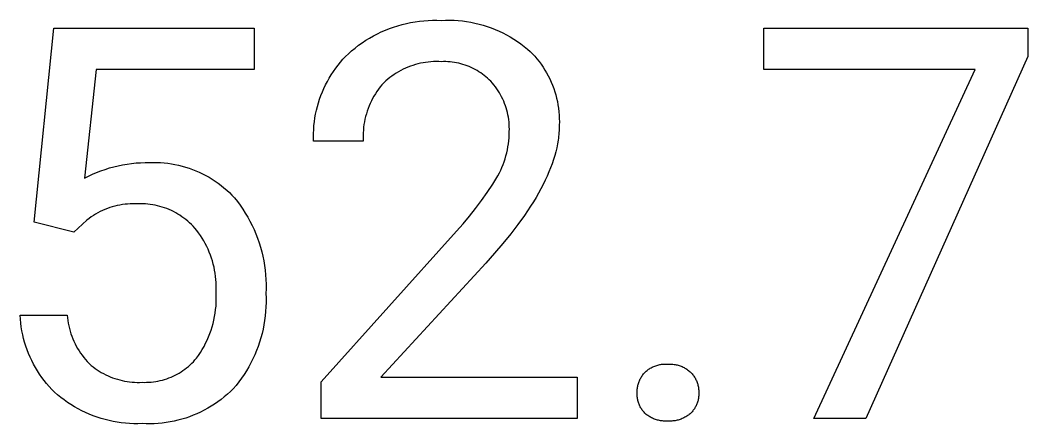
# Model space of a CAD drawing. Header units: millimetres. Extents: x 0 to 3480, y 0 to 2432.
# Drawn here: x 2581.1 to 2647.9, y 151.7 to 178.4 of the extents above; entities that cross this region are included whole.
import ezdxf

# ---------------------------------------------------------------- set-up
doc = ezdxf.new("R2010")
doc.units = ezdxf.units.MM
doc.header["$MEASUREMENT"] = 0
doc.layers.add('Domyślny', color=7, linetype='Continuous', true_color=0x000000)

msp = doc.modelspace()

# ---------------------------------------------------------------- linework, layer by layer
at = {"layer": 'Domyślny'}
for p, q in [((2607, 178.266), (2607.288, 178.317)), ((2607.288, 178.317), (2607.577, 178.357)), ((2607.577, 178.357), (2607.868, 178.387)), ((2607.868, 178.387), (2608.159, 178.408)), ((2608.159, 178.408), (2608.451, 178.418)), ((2608.451, 178.418), (2608.743, 178.419)), ((2608.743, 178.419), (2609.035, 178.409)), ((2609.035, 178.409), (2609.315, 178.42)), ((2609.315, 178.42), (2609.595, 178.421)), ((2609.595, 178.421), (2609.875, 178.412)), ((2609.875, 178.412), (2610.155, 178.394)), ((2610.155, 178.394), (2610.433, 178.367)), ((2610.433, 178.367), (2610.711, 178.33)), ((2610.711, 178.33), (2610.987, 178.283)), ((2610.987, 178.283), (2611.262, 178.227)), ((2582.051, 165.064), (2583.369, 177.896)), ((2583.369, 177.896), (2596.639, 177.896)), ((2596.639, 177.896), (2596.639, 175.159)), ((2604.794, 177.519), (2605.057, 177.645)), ((2605.057, 177.645), (2605.325, 177.762)), ((2605.325, 177.762), (2605.596, 177.87)), ((2605.596, 177.87), (2605.871, 177.968)), ((2605.871, 177.968), (2606.15, 178.057)), ((2606.15, 178.057), (2606.431, 178.137)), ((2606.431, 178.137), (2606.714, 178.206)), ((2606.714, 178.206), (2607, 178.266)), ((2611.262, 178.227), (2611.534, 178.162)), ((2611.534, 178.162), (2611.804, 178.087)), ((2611.804, 178.087), (2612.072, 178.003)), ((2612.072, 178.003), (2612.336, 177.911)), ((2612.336, 177.911), (2612.597, 177.809)), ((2612.597, 177.809), (2612.854, 177.698)), ((2612.854, 177.698), (2613.108, 177.579)), ((2630.39, 175.159), (2630.39, 177.896)), ((2630.39, 177.896), (2647.893, 177.896)), ((2647.893, 177.896), (2647.893, 176.022)), ((2603.788, 176.927), (2604.031, 177.088)), ((2604.031, 177.088), (2604.281, 177.24)), ((2604.281, 177.24), (2604.535, 177.384)), ((2604.535, 177.384), (2604.794, 177.519)), ((2613.108, 177.579), (2613.357, 177.451)), ((2613.357, 177.451), (2613.602, 177.314)), ((2613.602, 177.314), (2613.842, 177.17)), ((2613.842, 177.17), (2614.077, 177.017)), ((2614.077, 177.017), (2614.306, 176.856)), ((2602.872, 176.203), (2603.091, 176.395)), ((2603.091, 176.395), (2603.317, 176.58)), ((2603.317, 176.58), (2603.549, 176.758)), ((2603.549, 176.758), (2603.788, 176.927)), ((2614.306, 176.856), (2614.53, 176.688)), ((2614.53, 176.688), (2614.748, 176.512)), ((2614.748, 176.512), (2614.912, 176.356)), ((2614.912, 176.356), (2615.07, 176.195)), ((2602.187, 175.44), (2602.348, 175.639)), ((2602.348, 175.639), (2602.516, 175.833)), ((2602.516, 175.833), (2602.691, 176.021)), ((2602.691, 176.021), (2602.872, 176.203)), ((2607.822, 175.601), (2607.651, 175.567)), ((2607.994, 175.629), (2607.822, 175.601)), ((2608.166, 175.651), (2607.994, 175.629)), ((2608.339, 175.667), (2608.166, 175.651)), ((2608.513, 175.677), (2608.339, 175.667)), ((2608.687, 175.681), (2608.513, 175.677)), ((2608.861, 175.68), (2608.687, 175.681)), ((2609.035, 175.672), (2608.861, 175.68)), ((2609.18, 175.676), (2609.035, 175.672)), ((2609.325, 175.676), (2609.18, 175.676)), ((2609.47, 175.67), (2609.325, 175.676)), ((2609.615, 175.659), (2609.47, 175.67)), ((2609.759, 175.644), (2609.615, 175.659)), ((2609.903, 175.624), (2609.759, 175.644)), ((2610.046, 175.598), (2609.903, 175.624)), ((2610.188, 175.568), (2610.046, 175.598)), ((2615.07, 176.195), (2615.223, 176.029)), ((2615.223, 176.029), (2615.37, 175.858)), ((2615.37, 175.858), (2615.51, 175.681)), ((2615.51, 175.681), (2615.645, 175.5)), ((2647.893, 176.022), (2637.168, 152.067)), ((2586.162, 175.159), (2585.379, 167.962)), ((2596.639, 175.159), (2586.162, 175.159)), ((2601.744, 174.812), (2601.885, 175.026)), ((2601.885, 175.026), (2602.032, 175.236)), ((2602.032, 175.236), (2602.187, 175.44)), ((2606.195, 175.008), (2606.045, 174.92)), ((2606.347, 175.092), (2606.195, 175.008)), ((2606.503, 175.171), (2606.347, 175.092)), ((2606.66, 175.244), (2606.503, 175.171)), ((2606.821, 175.312), (2606.66, 175.244)), ((2606.983, 175.374), (2606.821, 175.312)), ((2607.148, 175.431), (2606.983, 175.374)), ((2607.314, 175.482), (2607.148, 175.431)), ((2607.482, 175.527), (2607.314, 175.482)), ((2607.651, 175.567), (2607.482, 175.527)), ((2610.329, 175.534), (2610.188, 175.568)), ((2610.468, 175.494), (2610.329, 175.534)), ((2610.607, 175.45), (2610.468, 175.494)), ((2610.743, 175.401), (2610.607, 175.45)), ((2610.878, 175.347), (2610.743, 175.401)), ((2611.011, 175.289), (2610.878, 175.347)), ((2611.142, 175.227), (2611.011, 175.289)), ((2611.271, 175.16), (2611.142, 175.227)), ((2611.398, 175.089), (2611.271, 175.16)), ((2611.522, 175.013), (2611.398, 175.089)), ((2611.643, 174.934), (2611.522, 175.013)), ((2611.762, 174.85), (2611.643, 174.934)), ((2615.645, 175.5), (2615.773, 175.314)), ((2615.773, 175.314), (2615.895, 175.124)), ((2615.895, 175.124), (2616.009, 174.929)), ((2616.009, 174.929), (2616.117, 174.731)), ((2644.408, 175.159), (2630.39, 175.159)), ((2633.715, 152.067), (2644.408, 175.159)), ((2601.366, 174.142), (2601.485, 174.369)), ((2601.485, 174.369), (2601.611, 174.593)), ((2601.611, 174.593), (2601.744, 174.812)), ((2605.22, 174.284), (2605.099, 174.146)), ((2605.348, 174.401), (2605.22, 174.284)), ((2605.48, 174.514), (2605.348, 174.401)), ((2605.616, 174.623), (2605.48, 174.514)), ((2605.756, 174.727), (2605.616, 174.623)), ((2605.899, 174.826), (2605.756, 174.727)), ((2606.045, 174.92), (2605.899, 174.826)), ((2611.878, 174.763), (2611.762, 174.85)), ((2611.99, 174.671), (2611.878, 174.763)), ((2612.1, 174.576), (2611.99, 174.671)), ((2612.206, 174.477), (2612.1, 174.576)), ((2612.309, 174.375), (2612.206, 174.477)), ((2612.414, 174.257), (2612.309, 174.375)), ((2616.117, 174.731), (2616.218, 174.529)), ((2616.218, 174.529), (2616.312, 174.324)), ((2616.312, 174.324), (2616.399, 174.115)), ((2601.058, 173.437), (2601.153, 173.676)), ((2601.153, 173.676), (2601.256, 173.911)), ((2601.256, 173.911), (2601.366, 174.142)), ((2604.767, 173.71), (2604.666, 173.557)), ((2604.873, 173.859), (2604.767, 173.71)), ((2604.983, 174.005), (2604.873, 173.859)), ((2605.099, 174.146), (2604.983, 174.005)), ((2612.515, 174.135), (2612.414, 174.257)), ((2612.612, 174.01), (2612.515, 174.135)), ((2612.705, 173.882), (2612.612, 174.01)), ((2612.793, 173.751), (2612.705, 173.882)), ((2612.876, 173.617), (2612.793, 173.751)), ((2612.956, 173.48), (2612.876, 173.617)), ((2616.399, 174.115), (2616.478, 173.904)), ((2616.478, 173.904), (2616.55, 173.69)), ((2616.55, 173.69), (2616.615, 173.473)), ((2600.822, 172.706), (2600.892, 172.952)), ((2600.892, 172.952), (2600.971, 173.196)), ((2600.971, 173.196), (2601.058, 173.437)), ((2604.398, 173.079), (2604.319, 172.914)), ((2604.482, 173.241), (2604.398, 173.079)), ((2604.571, 173.401), (2604.482, 173.241)), ((2604.666, 173.557), (2604.571, 173.401)), ((2613.03, 173.341), (2612.956, 173.48)), ((2613.099, 173.199), (2613.03, 173.341)), ((2613.164, 173.055), (2613.099, 173.199)), ((2613.224, 172.909), (2613.164, 173.055)), ((2616.615, 173.473), (2616.672, 173.255)), ((2616.672, 173.255), (2616.721, 173.034)), ((2616.721, 173.034), (2616.762, 172.813)), ((2600.706, 172.206), (2600.76, 172.457)), ((2600.76, 172.457), (2600.822, 172.706)), ((2604.119, 172.403), (2604.064, 172.229)), ((2604.18, 172.576), (2604.119, 172.403)), ((2604.247, 172.746), (2604.18, 172.576)), ((2604.319, 172.914), (2604.247, 172.746)), ((2613.279, 172.76), (2613.224, 172.909)), ((2613.328, 172.61), (2613.279, 172.76)), ((2613.373, 172.459), (2613.328, 172.61)), ((2613.412, 172.306), (2613.373, 172.459)), ((2613.446, 172.151), (2613.412, 172.306)), ((2616.762, 172.813), (2616.796, 172.589)), ((2616.796, 172.589), (2616.822, 172.365)), ((2616.822, 172.365), (2616.84, 172.14)), ((2600.595, 171.445), (2600.624, 171.7)), ((2600.624, 171.7), (2600.66, 171.954)), ((2600.66, 171.954), (2600.706, 172.206)), ((2603.937, 171.695), (2603.907, 171.515)), ((2603.973, 171.874), (2603.937, 171.695)), ((2604.016, 172.052), (2603.973, 171.874)), ((2604.064, 172.229), (2604.016, 172.052)), ((2613.475, 171.996), (2613.446, 172.151)), ((2613.498, 171.84), (2613.475, 171.996)), ((2613.517, 171.683), (2613.498, 171.84)), ((2613.529, 171.525), (2613.517, 171.683)), ((2616.84, 172.14), (2616.85, 171.914)), ((2616.853, 171.689), (2616.847, 171.463)), ((2616.85, 171.914), (2616.853, 171.689)), ((2600.562, 170.677), (2600.564, 170.933)), ((2600.564, 170.933), (2600.575, 171.189)), ((2600.575, 171.189), (2600.595, 171.445)), ((2603.854, 170.969), (2603.849, 170.786)), ((2603.865, 171.151), (2603.854, 170.969)), ((2603.883, 171.334), (2603.865, 171.151)), ((2603.907, 171.515), (2603.883, 171.334)), ((2613.537, 171.367), (2613.529, 171.525)), ((2613.532, 170.848), (2613.536, 171.051)), ((2613.536, 171.051), (2613.539, 171.209)), ((2613.539, 171.209), (2613.537, 171.367)), ((2616.828, 170.978), (2616.817, 170.856)), ((2616.836, 171.101), (2616.828, 170.978)), ((2616.842, 171.222), (2616.836, 171.101)), ((2616.846, 171.343), (2616.842, 171.222)), ((2616.847, 171.463), (2616.846, 171.343)), ((2600.568, 170.421), (2600.562, 170.677)), ((2603.858, 170.421), (2600.568, 170.421)), ((2603.849, 170.786), (2603.85, 170.603)), ((2603.85, 170.603), (2603.858, 170.421)), ((2613.479, 170.241), (2613.503, 170.442)), ((2613.503, 170.442), (2613.521, 170.645)), ((2613.521, 170.645), (2613.532, 170.848)), ((2616.771, 170.483), (2616.728, 170.23)), ((2616.789, 170.608), (2616.771, 170.483)), ((2616.804, 170.732), (2616.789, 170.608)), ((2616.817, 170.856), (2616.804, 170.732)), ((2613.315, 169.444), (2613.366, 169.641)), ((2613.366, 169.641), (2613.41, 169.84)), ((2613.41, 169.84), (2613.448, 170.04)), ((2613.448, 170.04), (2613.479, 170.241)), ((2616.614, 169.717), (2616.542, 169.456)), ((2616.676, 169.975), (2616.614, 169.717)), ((2616.728, 170.23), (2616.676, 169.975)), ((2588.208, 168.901), (2588.505, 168.941)), ((2588.505, 168.941), (2588.803, 168.971)), ((2588.803, 168.971), (2589.102, 168.991)), ((2589.102, 168.991), (2589.401, 169.001)), ((2589.401, 169.001), (2589.701, 169.001)), ((2589.701, 169.001), (2589.942, 169.008)), ((2589.942, 169.008), (2590.184, 169.007)), ((2590.184, 169.007), (2590.426, 168.998)), ((2590.426, 168.998), (2590.668, 168.98)), ((2590.668, 168.98), (2590.908, 168.954)), ((2590.908, 168.954), (2591.148, 168.92)), ((2591.148, 168.92), (2591.386, 168.879)), ((2613.123, 168.866), (2613.194, 169.056)), ((2613.194, 169.056), (2613.257, 169.249)), ((2613.257, 169.249), (2613.315, 169.444)), ((2616.371, 168.926), (2616.271, 168.657)), ((2616.462, 169.193), (2616.371, 168.926)), ((2616.542, 169.456), (2616.462, 169.193)), ((2585.917, 168.225), (2586.192, 168.343)), ((2586.192, 168.343), (2586.471, 168.452)), ((2586.471, 168.452), (2586.754, 168.551)), ((2586.754, 168.551), (2587.04, 168.641)), ((2587.04, 168.641), (2587.328, 168.72)), ((2587.328, 168.72), (2587.619, 168.791)), ((2587.619, 168.791), (2587.913, 168.851)), ((2587.913, 168.851), (2588.208, 168.901)), ((2591.386, 168.879), (2591.623, 168.829)), ((2591.623, 168.829), (2591.858, 168.771)), ((2591.858, 168.771), (2592.091, 168.705)), ((2592.091, 168.705), (2592.321, 168.631)), ((2592.321, 168.631), (2592.549, 168.549)), ((2592.549, 168.549), (2592.774, 168.46)), ((2592.774, 168.46), (2592.996, 168.363)), ((2592.996, 168.363), (2593.214, 168.259)), ((2593.214, 168.259), (2593.429, 168.148)), ((2612.781, 168.129), (2612.876, 168.309)), ((2612.876, 168.309), (2612.964, 168.491)), ((2612.964, 168.491), (2613.047, 168.677)), ((2613.047, 168.677), (2613.123, 168.866)), ((2616.162, 168.385), (2616.043, 168.11)), ((2616.271, 168.657), (2616.162, 168.385)), ((2585.379, 167.962), (2585.646, 168.098)), ((2585.646, 168.098), (2585.917, 168.225)), ((2593.429, 168.148), (2593.64, 168.029)), ((2593.64, 168.029), (2593.846, 167.903)), ((2593.846, 167.903), (2594.049, 167.771)), ((2594.049, 167.771), (2594.247, 167.631)), ((2594.247, 167.631), (2594.439, 167.485)), ((2612.438, 167.569), (2612.781, 168.129)), ((2615.914, 167.832), (2615.776, 167.551)), ((2616.043, 168.11), (2615.914, 167.832)), ((2594.439, 167.485), (2594.627, 167.332)), ((2594.627, 167.332), (2594.81, 167.174)), ((2594.81, 167.174), (2594.987, 167.009)), ((2594.987, 167.009), (2595.158, 166.838)), ((2611.7, 166.484), (2612.077, 167.021)), ((2612.077, 167.021), (2612.438, 167.569)), ((2615.471, 166.981), (2615.305, 166.692)), ((2615.628, 167.267), (2615.471, 166.981)), ((2615.776, 167.551), (2615.628, 167.267)), ((2588.246, 166.257), (2588.075, 166.24)), ((2588.419, 166.267), (2588.246, 166.257)), ((2588.591, 166.272), (2588.419, 166.267)), ((2588.764, 166.271), (2588.591, 166.272)), ((2588.936, 166.264), (2588.764, 166.271)), ((2589.099, 166.268), (2588.936, 166.264)), ((2589.261, 166.267), (2589.099, 166.268)), ((2589.423, 166.259), (2589.261, 166.267)), ((2589.585, 166.247), (2589.423, 166.259)), ((2595.158, 166.838), (2595.324, 166.661)), ((2595.324, 166.661), (2595.517, 166.419)), ((2595.517, 166.419), (2595.702, 166.17)), ((2611.307, 165.959), (2611.7, 166.484)), ((2615.129, 166.399), (2614.943, 166.104)), ((2615.305, 166.692), (2615.129, 166.399)), ((2586.125, 165.587), (2585.977, 165.497)), ((2586.275, 165.672), (2586.125, 165.587)), ((2586.428, 165.752), (2586.275, 165.672)), ((2586.584, 165.826), (2586.428, 165.752)), ((2586.742, 165.894), (2586.584, 165.826)), ((2586.903, 165.957), (2586.742, 165.894)), ((2587.066, 166.015), (2586.903, 165.957)), ((2587.23, 166.067), (2587.066, 166.015)), ((2587.397, 166.113), (2587.23, 166.067)), ((2587.564, 166.154), (2587.397, 166.113)), ((2587.733, 166.188), (2587.564, 166.154)), ((2587.904, 166.217), (2587.733, 166.188)), ((2588.075, 166.24), (2587.904, 166.217)), ((2589.747, 166.229), (2589.585, 166.247)), ((2589.907, 166.205), (2589.747, 166.229)), ((2590.067, 166.176), (2589.907, 166.205)), ((2590.226, 166.141), (2590.067, 166.176)), ((2590.384, 166.101), (2590.226, 166.141)), ((2590.54, 166.056), (2590.384, 166.101)), ((2590.694, 166.005), (2590.54, 166.056)), ((2590.847, 165.95), (2590.694, 166.005)), ((2590.997, 165.889), (2590.847, 165.95)), ((2591.146, 165.823), (2590.997, 165.889)), ((2591.292, 165.752), (2591.146, 165.823)), ((2591.435, 165.676), (2591.292, 165.752)), ((2591.576, 165.595), (2591.435, 165.676)), ((2591.714, 165.51), (2591.576, 165.595)), ((2595.702, 166.17), (2595.878, 165.916)), ((2595.878, 165.916), (2596.045, 165.655)), ((2596.045, 165.655), (2596.204, 165.389)), ((2610.897, 165.446), (2611.307, 165.959)), ((2614.748, 165.806), (2614.543, 165.506)), ((2614.943, 166.104), (2614.748, 165.806)), ((2584.684, 164.394), (2582.051, 165.064)), ((2585.555, 165.198), (2584.684, 164.394)), ((2585.692, 165.303), (2585.555, 165.198)), ((2585.833, 165.403), (2585.692, 165.303)), ((2585.977, 165.497), (2585.833, 165.403)), ((2591.85, 165.419), (2591.714, 165.51)), ((2591.982, 165.325), (2591.85, 165.419)), ((2592.11, 165.226), (2591.982, 165.325)), ((2592.236, 165.122), (2592.11, 165.226)), ((2592.357, 165.014), (2592.236, 165.122)), ((2592.475, 164.903), (2592.357, 165.014)), ((2596.204, 165.389), (2596.354, 165.118)), ((2596.354, 165.118), (2596.494, 164.842)), ((2610.032, 164.46), (2610.472, 164.947)), ((2610.472, 164.947), (2610.897, 165.446)), ((2614.543, 165.506), (2614.105, 164.896)), ((2592.589, 164.787), (2592.475, 164.903)), ((2592.699, 164.668), (2592.589, 164.787)), ((2592.829, 164.506), (2592.699, 164.668)), ((2592.954, 164.34), (2592.829, 164.506)), ((2593.073, 164.169), (2592.954, 164.34)), ((2596.494, 164.842), (2596.625, 164.561)), ((2596.625, 164.561), (2596.746, 164.276)), ((2596.746, 164.276), (2596.858, 163.987)), ((2601.065, 154.483), (2610.032, 164.46)), ((2613.629, 164.274), (2613.115, 163.641)), ((2614.105, 164.896), (2613.629, 164.274)), ((2593.186, 163.995), (2593.073, 164.169)), ((2593.293, 163.817), (2593.186, 163.995)), ((2593.394, 163.636), (2593.293, 163.817)), ((2593.488, 163.452), (2593.394, 163.636)), ((2596.858, 163.987), (2596.959, 163.695)), ((2596.959, 163.695), (2597.051, 163.399)), ((2613.115, 163.641), (2612.563, 162.997)), ((2593.577, 163.264), (2593.488, 163.452)), ((2593.659, 163.073), (2593.577, 163.264)), ((2593.735, 162.88), (2593.659, 163.073)), ((2597.051, 163.399), (2597.133, 163.1)), ((2597.133, 163.1), (2597.205, 162.799)), ((2612.563, 162.997), (2611.972, 162.341)), ((2593.804, 162.684), (2593.735, 162.88)), ((2593.866, 162.486), (2593.804, 162.684)), ((2593.922, 162.286), (2593.866, 162.486)), ((2593.971, 162.085), (2593.922, 162.286)), ((2597.205, 162.799), (2597.266, 162.495)), ((2597.266, 162.495), (2597.317, 162.19)), ((2611.972, 162.341), (2605.034, 154.804)), ((2594.013, 161.881), (2593.971, 162.085)), ((2594.048, 161.677), (2594.013, 161.881)), ((2594.076, 161.471), (2594.048, 161.677)), ((2597.317, 162.19), (2597.358, 161.883)), ((2597.358, 161.883), (2597.389, 161.574)), ((2594.098, 161.265), (2594.076, 161.471)), ((2594.112, 161.058), (2594.098, 161.265)), ((2594.119, 160.85), (2594.112, 161.058)), ((2597.389, 161.574), (2597.409, 161.265)), ((2597.409, 161.265), (2597.418, 160.956)), ((2597.418, 160.956), (2597.417, 160.646)), ((2594.113, 160.435), (2594.12, 160.643)), ((2594.123, 160.202), (2594.113, 160.435)), ((2594.12, 160.643), (2594.119, 160.85)), ((2597.417, 160.646), (2597.406, 160.336)), ((2597.406, 160.336), (2597.418, 160.039)), ((2594.103, 159.502), (2594.118, 159.735)), ((2594.118, 159.735), (2594.124, 159.969)), ((2594.124, 159.969), (2594.123, 160.202)), ((2597.419, 159.742), (2597.411, 159.445)), ((2597.418, 160.039), (2597.419, 159.742)), ((2594.01, 158.808), (2594.049, 159.038)), ((2594.049, 159.038), (2594.08, 159.27)), ((2594.08, 159.27), (2594.103, 159.502)), ((2597.393, 159.148), (2597.365, 158.853)), ((2597.411, 159.445), (2597.393, 159.148)), ((2581.143, 158.634), (2581.127, 158.893)), ((2581.127, 158.893), (2584.24, 158.893)), ((2581.168, 158.376), (2581.143, 158.634)), ((2581.202, 158.119), (2581.168, 158.376)), ((2584.24, 158.893), (2584.258, 158.715)), ((2584.258, 158.715), (2584.281, 158.538)), ((2584.281, 158.538), (2584.311, 158.362)), ((2584.311, 158.362), (2584.347, 158.186)), ((2593.845, 158.127), (2593.908, 158.352)), ((2593.908, 158.352), (2593.963, 158.579)), ((2593.963, 158.579), (2594.01, 158.808)), ((2597.278, 158.264), (2597.22, 157.973)), ((2597.326, 158.558), (2597.278, 158.264)), ((2597.365, 158.853), (2597.326, 158.558)), ((2581.245, 157.863), (2581.202, 158.119)), ((2581.296, 157.608), (2581.245, 157.863)), ((2581.357, 157.356), (2581.296, 157.608)), ((2584.347, 158.186), (2584.389, 158.012)), ((2584.389, 158.012), (2584.437, 157.84)), ((2584.437, 157.84), (2584.491, 157.67)), ((2584.491, 157.67), (2584.551, 157.501)), ((2593.611, 157.468), (2593.697, 157.685)), ((2593.697, 157.685), (2593.775, 157.905)), ((2593.775, 157.905), (2593.845, 158.127)), ((2597.153, 157.683), (2597.076, 157.396)), ((2597.22, 157.973), (2597.153, 157.683)), ((2581.425, 157.106), (2581.357, 157.356)), ((2581.503, 156.858), (2581.425, 157.106)), ((2584.551, 157.501), (2584.617, 157.335)), ((2584.617, 157.335), (2584.688, 157.171)), ((2584.688, 157.171), (2584.765, 157.01)), ((2584.765, 157.01), (2584.848, 156.851)), ((2593.308, 156.836), (2593.417, 157.043)), ((2593.417, 157.043), (2593.517, 157.254)), ((2593.517, 157.254), (2593.611, 157.468)), ((2596.989, 157.112), (2596.892, 156.831)), ((2597.076, 157.396), (2596.989, 157.112)), ((2581.588, 156.613), (2581.503, 156.858)), ((2581.682, 156.371), (2581.588, 156.613)), ((2581.784, 156.132), (2581.682, 156.371)), ((2584.848, 156.851), (2584.936, 156.695)), ((2584.936, 156.695), (2585.03, 156.543)), ((2585.03, 156.543), (2585.128, 156.394)), ((2585.128, 156.394), (2585.232, 156.248)), ((2585.232, 156.248), (2585.341, 156.106)), ((2592.806, 156.049), (2592.942, 156.239)), ((2592.942, 156.239), (2593.071, 156.434)), ((2593.071, 156.434), (2593.193, 156.633)), ((2593.193, 156.633), (2593.308, 156.836)), ((2596.671, 156.279), (2596.547, 156.009)), ((2596.787, 156.553), (2596.671, 156.279)), ((2596.892, 156.831), (2596.787, 156.553)), ((2581.895, 155.897), (2581.784, 156.132)), ((2582.013, 155.666), (2581.895, 155.897)), ((2582.139, 155.44), (2582.013, 155.666)), ((2585.341, 156.106), (2585.455, 155.968)), ((2585.455, 155.968), (2585.573, 155.834)), ((2585.573, 155.834), (2585.696, 155.704)), ((2585.696, 155.704), (2585.824, 155.579)), ((2585.824, 155.579), (2585.954, 155.476)), ((2592.276, 155.512), (2592.389, 155.612)), ((2592.389, 155.612), (2592.499, 155.716)), ((2592.499, 155.716), (2592.605, 155.824)), ((2592.605, 155.824), (2592.708, 155.935)), ((2592.708, 155.935), (2592.806, 156.049)), ((2596.414, 155.743), (2596.272, 155.482)), ((2596.547, 156.009), (2596.414, 155.743)), ((2623.242, 155.559), (2623.306, 155.58)), ((2623.306, 155.58), (2623.37, 155.598)), ((2623.37, 155.598), (2623.434, 155.614)), ((2623.434, 155.614), (2623.5, 155.628)), ((2623.5, 155.628), (2623.565, 155.64)), ((2623.565, 155.64), (2623.631, 155.649)), ((2623.631, 155.649), (2623.697, 155.657)), ((2623.697, 155.657), (2623.764, 155.662)), ((2623.764, 155.662), (2623.83, 155.664)), ((2623.83, 155.664), (2623.897, 155.665)), ((2623.897, 155.665), (2623.964, 155.663)), ((2623.964, 155.663), (2624.03, 155.659)), ((2624.03, 155.659), (2624.1, 155.663)), ((2624.1, 155.663), (2624.17, 155.664)), ((2624.17, 155.664), (2624.24, 155.663)), ((2624.24, 155.663), (2624.31, 155.66)), ((2624.31, 155.66), (2624.38, 155.654)), ((2624.38, 155.654), (2624.449, 155.646)), ((2624.449, 155.646), (2624.518, 155.635)), ((2624.518, 155.635), (2624.587, 155.622)), ((2624.587, 155.622), (2624.655, 155.607)), ((2624.655, 155.607), (2624.723, 155.589)), ((2624.723, 155.589), (2624.79, 155.569)), ((2624.79, 155.569), (2624.857, 155.547)), ((2582.273, 155.217), (2582.139, 155.44)), ((2582.414, 155), (2582.273, 155.217)), ((2582.563, 154.787), (2582.414, 155)), ((2585.954, 155.476), (2586.087, 155.378)), ((2586.087, 155.378), (2586.223, 155.284)), ((2586.223, 155.284), (2586.362, 155.195)), ((2586.362, 155.195), (2586.505, 155.11)), ((2586.505, 155.11), (2586.65, 155.031)), ((2586.65, 155.031), (2586.797, 154.956)), ((2586.797, 154.956), (2586.947, 154.886)), ((2591.261, 154.863), (2591.397, 154.928)), ((2591.397, 154.928), (2591.531, 154.999)), ((2591.531, 154.999), (2591.662, 155.073)), ((2591.662, 155.073), (2591.791, 155.153)), ((2591.791, 155.153), (2591.916, 155.236)), ((2591.916, 155.236), (2592.039, 155.324)), ((2592.039, 155.324), (2592.159, 155.416)), ((2592.159, 155.416), (2592.276, 155.512)), ((2595.962, 154.975), (2595.795, 154.73)), ((2596.121, 155.226), (2595.962, 154.975)), ((2596.272, 155.482), (2596.121, 155.226)), ((2622.311, 154.854), (2622.347, 154.908)), ((2622.347, 154.908), (2622.385, 154.961)), ((2622.385, 154.961), (2622.425, 155.012)), ((2622.425, 155.012), (2622.466, 155.063)), ((2622.466, 155.063), (2622.509, 155.111)), ((2622.509, 155.111), (2622.558, 155.157)), ((2622.558, 155.157), (2622.608, 155.201)), ((2622.608, 155.201), (2622.66, 155.243)), ((2622.66, 155.243), (2622.713, 155.283)), ((2622.713, 155.283), (2622.767, 155.321)), ((2622.767, 155.321), (2622.823, 155.358)), ((2622.823, 155.358), (2622.88, 155.393)), ((2622.88, 155.393), (2622.938, 155.426)), ((2622.938, 155.426), (2622.997, 155.456)), ((2622.997, 155.456), (2623.057, 155.485)), ((2623.057, 155.485), (2623.118, 155.512)), ((2623.118, 155.512), (2623.18, 155.537)), ((2623.18, 155.537), (2623.242, 155.559)), ((2624.857, 155.547), (2624.922, 155.522)), ((2624.922, 155.522), (2624.987, 155.495)), ((2624.987, 155.495), (2625.05, 155.466)), ((2625.05, 155.466), (2625.113, 155.435)), ((2625.113, 155.435), (2625.175, 155.401)), ((2625.175, 155.401), (2625.235, 155.366)), ((2625.235, 155.366), (2625.294, 155.328)), ((2625.294, 155.328), (2625.352, 155.289)), ((2625.352, 155.289), (2625.408, 155.247)), ((2625.408, 155.247), (2625.463, 155.204)), ((2625.463, 155.204), (2625.516, 155.158)), ((2625.516, 155.158), (2625.568, 155.111)), ((2625.568, 155.111), (2625.612, 155.063)), ((2625.612, 155.063), (2625.655, 155.014)), ((2625.655, 155.014), (2625.696, 154.962)), ((2625.696, 154.962), (2625.735, 154.91)), ((2625.735, 154.91), (2625.772, 154.856)), ((2582.719, 154.579), (2582.563, 154.787)), ((2582.881, 154.377), (2582.719, 154.579)), ((2583.051, 154.181), (2582.881, 154.377)), ((2586.947, 154.886), (2587.099, 154.821)), ((2587.099, 154.821), (2587.254, 154.761)), ((2587.254, 154.761), (2587.41, 154.707)), ((2587.41, 154.707), (2587.568, 154.657)), ((2587.568, 154.657), (2587.727, 154.613)), ((2587.727, 154.613), (2587.888, 154.575)), ((2587.888, 154.575), (2588.05, 154.541)), ((2588.05, 154.541), (2588.214, 154.514)), ((2588.214, 154.514), (2588.378, 154.491)), ((2588.378, 154.491), (2588.542, 154.474)), ((2588.542, 154.474), (2588.707, 154.463)), ((2588.707, 154.463), (2588.873, 154.457)), ((2588.873, 154.457), (2589.038, 154.457)), ((2589.038, 154.457), (2589.203, 154.462)), ((2589.203, 154.462), (2589.355, 154.457)), ((2589.355, 154.457), (2589.506, 154.458)), ((2589.506, 154.458), (2589.657, 154.464)), ((2589.657, 154.464), (2589.807, 154.475)), ((2589.807, 154.475), (2589.958, 154.491)), ((2589.958, 154.491), (2590.107, 154.512)), ((2590.107, 154.512), (2590.256, 154.538)), ((2590.256, 154.538), (2590.404, 154.57)), ((2590.404, 154.57), (2590.551, 154.606)), ((2590.551, 154.606), (2590.696, 154.648)), ((2590.696, 154.648), (2590.84, 154.694)), ((2590.84, 154.694), (2590.982, 154.746)), ((2590.982, 154.746), (2591.122, 154.802)), ((2591.122, 154.802), (2591.261, 154.863)), ((2595.435, 154.256), (2595.244, 154.029)), ((2595.619, 154.49), (2595.435, 154.256)), ((2595.795, 154.73), (2595.619, 154.49)), ((2601.065, 152.067), (2601.065, 154.483)), ((2605.034, 154.804), (2618.037, 154.804)), ((2618.037, 154.804), (2618.037, 152.067)), ((2622.042, 154.195), (2622.056, 154.259)), ((2622.056, 154.259), (2622.072, 154.322)), ((2622.072, 154.322), (2622.091, 154.384)), ((2622.091, 154.384), (2622.111, 154.446)), ((2622.111, 154.446), (2622.134, 154.507)), ((2622.134, 154.507), (2622.159, 154.567)), ((2622.159, 154.567), (2622.185, 154.627)), ((2622.185, 154.627), (2622.214, 154.685)), ((2622.214, 154.685), (2622.244, 154.742)), ((2622.244, 154.742), (2622.277, 154.799)), ((2622.277, 154.799), (2622.311, 154.854)), ((2625.772, 154.856), (2625.808, 154.801)), ((2625.808, 154.801), (2625.841, 154.745)), ((2625.841, 154.745), (2625.873, 154.688)), ((2625.873, 154.688), (2625.902, 154.63)), ((2625.902, 154.63), (2625.93, 154.57)), ((2625.93, 154.57), (2625.955, 154.51)), ((2625.955, 154.51), (2625.979, 154.449)), ((2625.979, 154.449), (2626, 154.387)), ((2626, 154.387), (2626.019, 154.325)), ((2626.019, 154.325), (2626.036, 154.261)), ((2626.036, 154.261), (2626.051, 154.198)), ((2583.227, 153.99), (2583.051, 154.181)), ((2583.41, 153.806), (2583.227, 153.99)), ((2583.599, 153.628), (2583.41, 153.806)), ((2583.813, 153.455), (2583.599, 153.628)), ((2594.855, 153.664), (2594.652, 153.492)), ((2595.053, 153.843), (2594.855, 153.664)), ((2595.244, 154.029), (2595.053, 153.843)), ((2622.002, 153.808), (2622.003, 153.873)), ((2622.003, 153.743), (2622.002, 153.808)), ((2622.002, 153.68), (2622.003, 153.743)), ((2622.004, 153.617), (2622.002, 153.68)), ((2622.003, 153.873), (2622.007, 153.938)), ((2622.007, 153.554), (2622.004, 153.617)), ((2622.007, 153.938), (2622.012, 154.003)), ((2622.012, 154.003), (2622.02, 154.067)), ((2622.02, 154.067), (2622.03, 154.132)), ((2622.03, 154.132), (2622.042, 154.195)), ((2626.051, 154.198), (2626.063, 154.134)), ((2626.063, 154.134), (2626.074, 154.069)), ((2626.074, 154.069), (2626.082, 154.004)), ((2626.082, 154.004), (2626.088, 153.939)), ((2626.088, 153.939), (2626.091, 153.874)), ((2626.091, 153.622), (2626.088, 153.561)), ((2626.091, 153.874), (2626.093, 153.808)), ((2626.093, 153.682), (2626.091, 153.622)), ((2626.093, 153.808), (2626.092, 153.743)), ((2626.092, 153.743), (2626.093, 153.682)), ((2584.032, 153.289), (2583.813, 153.455)), ((2584.258, 153.131), (2584.032, 153.289)), ((2584.488, 152.98), (2584.258, 153.131)), ((2584.723, 152.837), (2584.488, 152.98)), ((2594.008, 153.018), (2593.784, 152.875)), ((2594.228, 153.169), (2594.008, 153.018)), ((2594.443, 153.327), (2594.228, 153.169)), ((2594.652, 153.492), (2594.443, 153.327)), ((2622.013, 153.492), (2622.007, 153.554)), ((2622.021, 153.429), (2622.013, 153.492)), ((2622.031, 153.367), (2622.021, 153.429)), ((2622.043, 153.305), (2622.031, 153.367)), ((2622.058, 153.244), (2622.043, 153.305)), ((2622.074, 153.183), (2622.058, 153.244)), ((2622.093, 153.123), (2622.074, 153.183)), ((2622.113, 153.064), (2622.093, 153.123)), ((2622.136, 153.005), (2622.113, 153.064)), ((2622.16, 152.947), (2622.136, 153.005)), ((2622.187, 152.89), (2622.16, 152.947)), ((2625.916, 152.92), (2625.889, 152.866)), ((2625.942, 152.975), (2625.916, 152.92)), ((2625.965, 153.031), (2625.942, 152.975)), ((2625.987, 153.088), (2625.965, 153.031)), ((2626.006, 153.145), (2625.987, 153.088)), ((2626.024, 153.203), (2626.006, 153.145)), ((2626.039, 153.262), (2626.024, 153.203)), ((2626.053, 153.321), (2626.039, 153.262)), ((2626.065, 153.38), (2626.053, 153.321)), ((2626.074, 153.44), (2626.065, 153.38)), ((2626.082, 153.501), (2626.074, 153.44)), ((2626.088, 153.561), (2626.082, 153.501)), ((2584.963, 152.702), (2584.723, 152.837)), ((2585.208, 152.575), (2584.963, 152.702)), ((2585.456, 152.457), (2585.208, 152.575)), ((2585.708, 152.347), (2585.456, 152.457)), ((2585.964, 152.245), (2585.708, 152.347)), ((2586.223, 152.152), (2585.964, 152.245)), ((2592.595, 152.278), (2592.346, 152.183)), ((2592.84, 152.381), (2592.595, 152.278)), ((2593.082, 152.492), (2592.84, 152.381)), ((2593.32, 152.612), (2593.082, 152.492)), ((2593.554, 152.74), (2593.32, 152.612)), ((2593.784, 152.875), (2593.554, 152.74)), ((2622.216, 152.834), (2622.187, 152.89)), ((2622.246, 152.779), (2622.216, 152.834)), ((2622.278, 152.725), (2622.246, 152.779)), ((2622.312, 152.672), (2622.278, 152.725)), ((2622.348, 152.62), (2622.312, 152.672)), ((2622.386, 152.57), (2622.348, 152.62)), ((2622.426, 152.521), (2622.386, 152.57)), ((2622.467, 152.473), (2622.426, 152.521)), ((2622.509, 152.427), (2622.467, 152.473)), ((2622.561, 152.38), (2622.509, 152.427)), ((2622.614, 152.336), (2622.561, 152.38)), ((2622.668, 152.294), (2622.614, 152.336)), ((2622.724, 152.253), (2622.668, 152.294)), ((2622.781, 152.215), (2622.724, 152.253)), ((2625.35, 152.254), (2625.292, 152.215)), ((2625.406, 152.294), (2625.35, 152.254)), ((2625.462, 152.337), (2625.406, 152.294)), ((2625.516, 152.381), (2625.462, 152.337)), ((2625.568, 152.427), (2625.516, 152.381)), ((2625.61, 152.47), (2625.568, 152.427)), ((2625.651, 152.515), (2625.61, 152.47)), ((2625.69, 152.562), (2625.651, 152.515)), ((2625.727, 152.61), (2625.69, 152.562)), ((2625.763, 152.658), (2625.727, 152.61)), ((2625.797, 152.709), (2625.763, 152.658)), ((2625.83, 152.76), (2625.797, 152.709)), ((2625.86, 152.812), (2625.83, 152.76)), ((2625.889, 152.866), (2625.86, 152.812)), ((2586.485, 152.068), (2586.223, 152.152)), ((2586.75, 151.993), (2586.485, 152.068)), ((2587.017, 151.927), (2586.75, 151.993)), ((2587.286, 151.869), (2587.017, 151.927)), ((2587.557, 151.821), (2587.286, 151.869)), ((2587.83, 151.782), (2587.557, 151.821)), ((2588.104, 151.752), (2587.83, 151.782)), ((2588.378, 151.732), (2588.104, 151.752)), ((2588.653, 151.72), (2588.378, 151.732)), ((2588.928, 151.718), (2588.653, 151.72)), ((2589.203, 151.725), (2588.928, 151.718)), ((2589.47, 151.714), (2589.203, 151.725)), ((2589.736, 151.712), (2589.47, 151.714)), ((2590.002, 151.719), (2589.736, 151.712)), ((2590.268, 151.735), (2590.002, 151.719)), ((2590.534, 151.76), (2590.268, 151.735)), ((2590.798, 151.794), (2590.534, 151.76)), ((2591.061, 151.837), (2590.798, 151.794)), ((2591.322, 151.888), (2591.061, 151.837)), ((2591.582, 151.949), (2591.322, 151.888)), ((2591.839, 152.018), (2591.582, 151.949)), ((2592.094, 152.096), (2591.839, 152.018)), ((2592.346, 152.183), (2592.094, 152.096)), ((2618.037, 152.067), (2601.065, 152.067)), ((2622.84, 152.178), (2622.781, 152.215)), ((2622.9, 152.143), (2622.84, 152.178)), ((2622.96, 152.111), (2622.9, 152.143)), ((2623.022, 152.08), (2622.96, 152.111)), ((2623.085, 152.052), (2623.022, 152.08)), ((2623.149, 152.026), (2623.085, 152.052)), ((2623.214, 152.002), (2623.149, 152.026)), ((2623.28, 151.981), (2623.214, 152.002)), ((2623.346, 151.961), (2623.28, 151.981)), ((2623.413, 151.944), (2623.346, 151.961)), ((2623.48, 151.929), (2623.413, 151.944)), ((2623.548, 151.917), (2623.48, 151.929)), ((2623.617, 151.907), (2623.548, 151.917)), ((2623.685, 151.899), (2623.617, 151.907)), ((2623.754, 151.894), (2623.685, 151.899)), ((2623.823, 151.891), (2623.754, 151.894)), ((2623.892, 151.89), (2623.823, 151.891)), ((2623.961, 151.892), (2623.892, 151.89)), ((2624.03, 151.896), (2623.961, 151.892)), ((2624.1, 151.892), (2624.03, 151.896)), ((2624.169, 151.891), (2624.1, 151.892)), ((2624.239, 151.892), (2624.169, 151.891)), ((2624.309, 151.895), (2624.239, 151.892)), ((2624.378, 151.9), (2624.309, 151.895)), ((2624.447, 151.908), (2624.378, 151.9)), ((2624.516, 151.918), (2624.447, 151.908)), ((2624.585, 151.931), (2624.516, 151.918)), ((2624.653, 151.946), (2624.585, 151.931)), ((2624.72, 151.963), (2624.653, 151.946)), ((2624.787, 151.982), (2624.72, 151.963)), ((2624.853, 152.004), (2624.787, 151.982)), ((2624.919, 152.028), (2624.853, 152.004)), ((2624.984, 152.054), (2624.919, 152.028)), ((2625.047, 152.082), (2624.984, 152.054)), ((2625.11, 152.112), (2625.047, 152.082)), ((2625.172, 152.144), (2625.11, 152.112)), ((2625.232, 152.179), (2625.172, 152.144)), ((2625.292, 152.215), (2625.232, 152.179)), ((2637.168, 152.067), (2633.715, 152.067))]:
    msp.add_line(p, q, dxfattribs=at)

doc.saveas('drawing.dxf')
